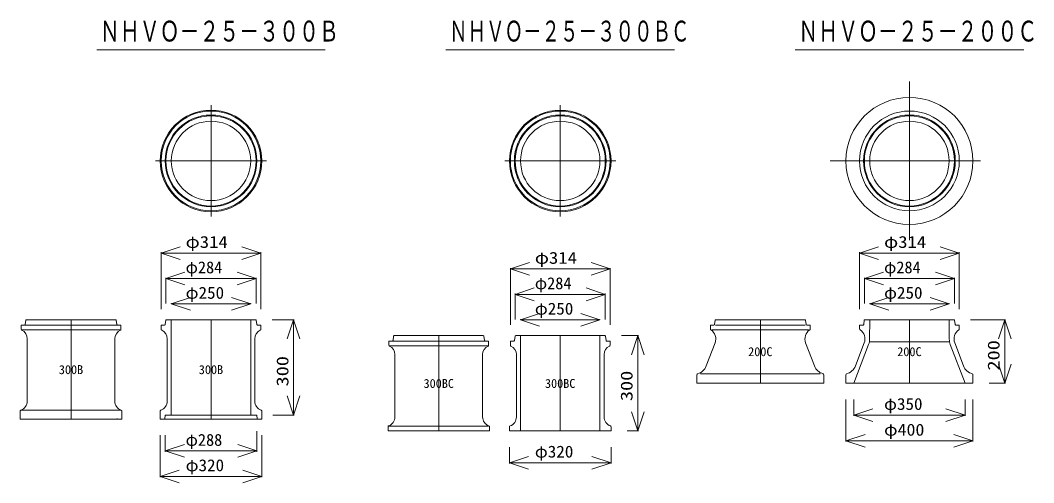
# Model space of a CAD drawing. Units: millimetres, scale not verified. Extents: x -6861 to 6861, y -3554 to 3095.
# Drawn here: x -6627 to -3434, y -562 to 894 of the extents above; entities that cross this region are included whole.
import ezdxf
from ezdxf.enums import TextEntityAlignment as Align

# ---------------------------------------------------------------- set-up
doc = ezdxf.new("R2010")
doc.units = ezdxf.units.MM
doc.header["$LTSCALE"] = 20
for name, color, linetype, lineweight in [('0-0_0', 7, 'Continuous', 18), ('0-3_TEMP', 3, 'Continuous', 18), ('0-4_細線', 7, 'Continuous', 18)]:
    doc.layers.add(name, color=color, linetype=linetype, lineweight=lineweight)
doc.layers.add('0-7_注釈', color=1, linetype='Continuous')
doc.styles.add('ＭＳ ゴシック', font='')
doc.styles.get('ＭＳ ゴシック').set_extended_font_data('MS Gothic')

msp = doc.modelspace()

# ---------------------------------------------------------------- linework, layer by layer
at = {"layer": '0-0_0'}
for p, q in [((-6385.84, 801.07), (-5665.84, 801.07)), ((-5285.84, 801.07), (-4565.84, 801.07)), ((-4185.84, 801.07), (-3465.84, 801.07)), ((-3825.84, 201.07), (-3825.84, 701.07)), ((-6025.84, 626.07), (-6025.84, 276.07)), ((-4925.84, 626.07), (-4925.84, 276.07)), ((-6200.84, 451.07), (-5850.84, 451.07)), ((-5100.84, 451.07), (-4750.84, 451.07)), ((-3601.73, 451.07), (-4075.84, 451.07)), ((-6182.84, 161.07), (-6122.84, 181.07)), ((-6182.84, -15.13), (-6182.84, 163.36)), ((-6182.84, 161.07), (-5868.84, 161.07)), ((-6182.84, 161.07), (-6122.84, 141.07)), ((-5868.84, 161.07), (-5928.84, 181.07)), ((-5868.84, 161.07), (-5928.84, 141.07)), ((-5868.84, -15.13), (-5868.84, 163.36)), ((-3982.84, 161.07), (-3922.84, 181.07)), ((-3982.84, -15.13), (-3982.84, 163.36)), ((-3982.84, 161.07), (-3668.84, 161.07)), ((-3982.84, 161.07), (-3922.84, 141.07)), ((-3668.84, 161.07), (-3728.84, 181.07)), ((-3668.84, 161.07), (-3728.84, 141.07)), ((-3668.84, -15.13), (-3668.84, 163.36)), ((-5082.84, 111.07), (-5022.84, 131.07)), ((-4768.84, 111.07), (-4828.84, 131.07)), ((-6167.84, 81.07), (-6107.84, 101.07)), ((-5883.84, 81.07), (-5943.84, 101.07)), ((-5082.84, -65.13), (-5082.84, 113.36)), ((-5082.84, 111.07), (-4768.84, 111.07)), ((-5082.84, 111.07), (-5022.84, 91.07)), ((-4768.84, 111.07), (-4828.84, 91.07)), ((-4768.84, -65.13), (-4768.84, 113.36)), ((-3967.84, 81.07), (-3907.84, 101.07)), ((-3683.84, 81.07), (-3743.84, 101.07)), ((-6167.84, 1.87), (-6167.84, 83.36)), ((-5883.84, 81.07), (-6167.84, 81.07)), ((-6167.84, 81.07), (-6107.84, 61.07)), ((-5883.84, 81.07), (-5943.84, 61.07)), ((-5883.84, 1.87), (-5883.84, 83.36)), ((-3967.84, 1.87), (-3967.84, 83.36)), ((-3967.84, 81.07), (-3683.84, 81.07)), ((-3967.84, 81.07), (-3907.84, 61.07)), ((-3683.84, 81.07), (-3743.84, 61.07)), ((-3683.84, 1.87), (-3683.84, 83.36)), ((-5067.84, 31.07), (-5007.84, 51.07)), ((-5067.84, -48.13), (-5067.84, 33.36)), ((-4783.84, 31.07), (-4843.84, 51.07)), ((-4783.84, -48.13), (-4783.84, 33.36)), ((-6150.84, 1.07), (-6090.84, 21.07)), ((-6150.84, 1.87), (-6150.84, 3.36)), ((-5900.84, 1.07), (-6150.84, 1.07)), ((-6150.84, 1.07), (-6090.84, -18.93)), ((-5900.84, 1.07), (-5960.84, 21.07)), ((-5900.84, 1.07), (-5960.84, -18.93)), ((-5900.84, 1.87), (-5900.84, 3.36)), ((-4783.84, 31.07), (-5067.84, 31.07)), ((-5067.84, 31.07), (-5007.84, 11.07)), ((-4783.84, 31.07), (-4843.84, 11.07)), ((-3950.84, 1.07), (-3890.84, 21.07)), ((-3950.84, 1.87), (-3950.84, 3.36)), ((-3700.84, 1.07), (-3950.84, 1.07)), ((-3950.84, 1.07), (-3890.84, -18.93)), ((-3700.84, 1.07), (-3760.84, 21.07)), ((-3700.84, 1.07), (-3760.84, -18.93)), ((-3700.84, 1.87), (-3700.84, 3.36)), ((-5050.84, -48.93), (-4990.84, -28.93)), ((-4800.84, -48.93), (-4860.84, -28.93)), ((-5833.04, -48.93), (-5763.56, -48.93)), ((-5765.84, -48.93), (-5785.84, -108.93)), ((-5765.84, -348.93), (-5765.84, -48.93)), ((-5765.84, -48.93), (-5745.84, -108.93)), ((-5050.84, -48.13), (-5050.84, -46.64)), ((-4800.84, -48.93), (-5050.84, -48.93)), ((-5050.84, -48.93), (-4990.84, -68.93)), ((-4800.84, -48.93), (-4860.84, -68.93)), ((-4800.84, -48.13), (-4800.84, -46.64)), ((-3633.04, -48.93), (-3523.56, -48.93)), ((-3525.84, -48.93), (-3545.84, -108.93)), ((-3525.84, -48.93), (-3525.84, -248.93)), ((-3525.84, -48.93), (-3505.84, -108.93)), ((-4733.04, -98.93), (-4679.59, -98.93)), ((-4681.87, -98.93), (-4701.87, -158.93)), ((-4681.87, -98.93), (-4681.87, -398.93)), ((-4681.87, -98.93), (-4661.87, -158.93)), ((-3525.84, -248.93), (-3545.84, -188.93)), ((-3525.84, -248.93), (-3505.84, -188.93)), ((-3575.04, -248.93), (-3523.56, -248.93)), ((-5765.84, -348.93), (-5785.84, -288.93)), ((-5765.84, -348.93), (-5745.84, -288.93)), ((-4025.84, -299.73), (-4025.84, -432.29)), ((-4000.84, -299.73), (-4000.84, -351.21)), ((-3650.84, -299.73), (-3650.84, -351.21)), ((-3625.84, -299.73), (-3625.84, -432.29)), ((-5831.04, -348.93), (-5763.56, -348.93)), ((-4681.87, -398.93), (-4701.87, -338.93)), ((-4681.87, -398.93), (-4661.87, -338.93)), ((-4000.84, -348.93), (-3940.84, -328.93)), ((-4000.84, -348.93), (-3650.84, -348.93)), ((-4000.84, -348.93), (-3940.84, -368.93)), ((-3650.84, -348.93), (-3710.84, -328.93)), ((-3650.84, -348.93), (-3710.84, -368.93)), ((-6185.84, -412.73), (-6185.84, -544.21)), ((-6169.84, -412.73), (-6169.84, -464.21)), ((-5881.84, -399.73), (-5881.84, -464.21)), ((-5865.84, -412.73), (-5865.84, -544.21)), ((-4715.04, -398.93), (-4679.59, -398.93)), ((-4025.84, -430.01), (-3965.84, -410.01)), ((-3625.84, -430.01), (-3685.84, -410.01)), ((-6169.84, -461.93), (-6109.84, -441.93)), ((-5881.84, -461.93), (-5941.84, -441.93)), ((-3625.84, -430.01), (-4025.84, -430.01)), ((-4025.84, -430.01), (-3965.84, -450.01)), ((-3625.84, -430.01), (-3685.84, -450.01)), ((-5881.84, -461.93), (-6169.84, -461.93)), ((-6169.84, -461.93), (-6109.84, -481.93)), ((-5881.84, -461.93), (-5941.84, -481.93)), ((-5085.84, -449.73), (-5085.84, -501.21)), ((-4765.84, -449.73), (-4765.84, -501.21)), ((-5085.84, -498.93), (-5025.84, -478.93)), ((-4765.84, -498.93), (-5085.84, -498.93)), ((-5085.84, -498.93), (-5025.84, -518.93)), ((-4765.84, -498.93), (-4825.84, -478.93)), ((-4765.84, -498.93), (-4825.84, -518.93)), ((-6185.84, -541.93), (-6125.84, -521.93)), ((-5865.84, -541.93), (-6185.84, -541.93)), ((-6185.84, -541.93), (-6125.84, -561.93)), ((-5865.84, -541.93), (-5925.84, -521.93)), ((-5865.84, -541.93), (-5925.84, -561.93))]:
    msp.add_line(p, q, dxfattribs=at)
for centre, radius in [((-3825.84, 451.07), 200), ((-6025.84, 451.07), 160), ((-6025.84, 451.07), 157), ((-4925.84, 451.07), 160), ((-4925.84, 451.07), 157), ((-3825.84, 451.07), 157), ((-6025.84, 451.07), 144.5), ((-6025.84, 451.07), 142), ((-6025.84, 451.07), 125), ((-4925.84, 451.07), 144.5), ((-4925.84, 451.07), 142), ((-4925.84, 451.07), 125), ((-3825.84, 451.07), 144.39), ((-3825.84, 451.07), 142), ((-3825.84, 451.07), 125)]:
    msp.add_circle(centre, radius, dxfattribs=at)
at = {"layer": '0-3_TEMP'}
for p, q in [((-6466.67, -48.93), (-6466.67, -361.93)), ((-6025.84, -48.93), (-6025.84, -361.93)), ((-4295.46, -48.93), (-4295.46, -248.93)), ((-3825.84, -48.93), (-3825.84, -248.93)), ((-5308.34, -98.93), (-5308.34, -398.93)), ((-4925.84, -98.93), (-4925.84, -398.93))]:
    msp.add_line(p, q, dxfattribs=at)
at = {"layer": '0-4_細線'}
for p, q in [((-6610.91, -64.22), (-6608.92, -50.64)), ((-6606.94, -48.93), (-6326.39, -48.93)), ((-6324.41, -50.64), (-6322.42, -64.22)), ((-6170.09, -64.22), (-6168.09, -50.64)), ((-6166.12, -48.93), (-5885.57, -48.93)), ((-6150.84, -48.93), (-6150.84, -348.93)), ((-5900.84, -48.93), (-5900.84, -348.93)), ((-5883.59, -50.64), (-5881.59, -64.22)), ((-4437.7, -50.65), (-4439.61, -64.21)), ((-4435.72, -48.93), (-4155.2, -48.93)), ((-4153.22, -50.65), (-4151.32, -64.21)), ((-3968.09, -50.65), (-3969.99, -64.21)), ((-3966.1, -48.93), (-3685.58, -48.93)), ((-3950.84, -48.93), (-3951.28, -109.92)), ((-3700.84, -48.93), (-3700.41, -109.92)), ((-3683.6, -50.65), (-3681.7, -64.21)), ((-6623.67, -65.93), (-6466.67, -65.93)), ((-6612.89, -65.93), (-6623.67, -65.93)), ((-6623.67, -78.96), (-6623.67, -65.93)), ((-6620.67, -80.93), (-6466.67, -80.93)), ((-6309.67, -65.93), (-6466.67, -65.93)), ((-6312.67, -80.93), (-6466.67, -80.93)), ((-6309.67, -65.93), (-6320.44, -65.93)), ((-6309.67, -65.93), (-6309.67, -78.96)), ((-6182.84, -78.96), (-6182.84, -65.93)), ((-6172.07, -65.93), (-6182.84, -65.93)), ((-5868.84, -65.93), (-5879.62, -65.93)), ((-5868.84, -65.93), (-5868.84, -78.96)), ((-4452.46, -65.93), (-4441.59, -65.93)), ((-4452.46, -65.93), (-4452.46, -77.93)), ((-4295.46, -80.93), (-4447.12, -80.93)), ((-4295.68, -65.93), (-4436.72, -65.93)), ((-4295.46, -80.93), (-4143.81, -80.93)), ((-4295.24, -65.93), (-4154.2, -65.93)), ((-4138.46, -65.93), (-4149.33, -65.93)), ((-4138.46, -65.93), (-4138.46, -77.93)), ((-3982.84, -65.93), (-3971.97, -65.93)), ((-3982.84, -65.93), (-3982.84, -77.93)), ((-3668.84, -65.93), (-3679.72, -65.93)), ((-3668.84, -65.93), (-3668.84, -77.93)), ((-6604.67, -305.01), (-6604.67, -108.84)), ((-6328.67, -108.84), (-6328.67, -305.01)), ((-6163.84, -305.01), (-6163.84, -108.84)), ((-5887.84, -108.84), (-5887.84, -305.01)), ((-5465.34, -115.93), (-5308.34, -115.93)), ((-5454.57, -115.93), (-5465.34, -115.93)), ((-5465.34, -128.96), (-5465.34, -115.93)), ((-5452.59, -114.22), (-5450.59, -100.64)), ((-5448.61, -98.93), (-5168.07, -98.93)), ((-5151.34, -115.93), (-5308.34, -115.93)), ((-5166.09, -100.64), (-5164.09, -114.22)), ((-5151.34, -115.93), (-5162.11, -115.93)), ((-5151.34, -115.93), (-5151.34, -128.96)), ((-5082.84, -128.96), (-5082.84, -115.93)), ((-5072.07, -115.93), (-5082.84, -115.93)), ((-5070.09, -114.22), (-5068.09, -100.64)), ((-5066.12, -98.93), (-4785.57, -98.93)), ((-5050.84, -98.93), (-5050.84, -398.93)), ((-4800.84, -98.93), (-4800.84, -398.93)), ((-4783.59, -100.64), (-4781.59, -114.22)), ((-4768.84, -115.93), (-4779.62, -115.93)), ((-4768.84, -115.93), (-4768.84, -128.96)), ((-4438.11, -121.81), (-4465.8, -194.52)), ((-4152.81, -121.81), (-4125.13, -194.52)), ((-3954.55, -127.35), (-4000.84, -248.93)), ((-3968.49, -121.81), (-3996.18, -194.52)), ((-3951.34, -118.93), (-3825.84, -118.93)), ((-3700.34, -118.93), (-3825.84, -118.93)), ((-3697.14, -127.35), (-3650.84, -248.93)), ((-3683.19, -121.81), (-3655.51, -194.52)), ((-5462.34, -130.93), (-5308.34, -130.93)), ((-5446.34, -355.01), (-5446.34, -158.84)), ((-5154.34, -130.93), (-5308.34, -130.93)), ((-5170.34, -158.84), (-5170.34, -355.01)), ((-5063.84, -355.01), (-5063.84, -158.84)), ((-4787.84, -158.84), (-4787.84, -355.01)), ((-4495.46, -221.93), (-4495.46, -248.93)), ((-4295.46, -218.93), (-4484.33, -218.93)), ((-4295.46, -218.93), (-4106.6, -218.93)), ((-4095.46, -221.93), (-4095.46, -248.93)), ((-3625.84, -221.93), (-3625.84, -248.93)), ((-4495.46, -248.93), (-4095.46, -248.93)), ((-6626.67, -361.93), (-6626.67, -336.13)), ((-6623.67, -333.93), (-6466.67, -333.93)), ((-6309.67, -333.93), (-6466.67, -333.93)), ((-6306.67, -336.13), (-6306.67, -361.93)), ((-6185.84, -361.93), (-6185.84, -336.13)), ((-6170.09, -350.65), (-6171.43, -360.21)), ((-6168.1, -348.93), (-6025.84, -348.93)), ((-5883.58, -348.93), (-6025.84, -348.93)), ((-5881.6, -350.65), (-5880.26, -360.21)), ((-5865.84, -336.13), (-5865.84, -361.93)), ((-6626.67, -361.93), (-6306.67, -361.93)), ((-6185.84, -361.93), (-5865.84, -361.93)), ((-5468.34, -398.93), (-5468.34, -386.13)), ((-5148.34, -398.93), (-5468.34, -398.93)), ((-5465.34, -383.93), (-5308.34, -383.93)), ((-5151.34, -383.93), (-5308.34, -383.93)), ((-5148.34, -386.13), (-5148.34, -398.93)), ((-5085.84, -398.93), (-5085.84, -386.13)), ((-4765.84, -398.93), (-5085.84, -398.93)), ((-4765.84, -386.13), (-4765.84, -398.93))]:
    msp.add_line(p, q, dxfattribs=at)
msp.add_lwpolyline([(-4025.84, -221.93), (-4025.84, -248.93), (-3625.84, -248.93)], dxfattribs=at)
for centre, radius, start, end in [((-6606.94, -50.93), 2, 90, 171.634), ((-6326.39, -50.93), 2, 8.366, 90), ((-6166.12, -50.93), 2, 90, 171.634), ((-5885.57, -50.93), 2, 8.366, 90), ((-4435.72, -50.93), 2, 90, 172), ((-4155.2, -50.93), 2, 8, 90), ((-3966.1, -50.93), 2, 90, 172), ((-3685.58, -50.93), 2, 8, 90), ((-6620.67, -78.96), 3, 180, 244.897), ((-6634.67, -108.84), 30, 0, 64.897), ((-6612.89, -63.93), 2, 270, 351.633), ((-6298.67, -108.84), 30, 115.103, 180), ((-6320.44, -63.93), 2, 188.367, 270), ((-6312.67, -78.96), 3, 295.103, 0), ((-6179.84, -78.96), 3, 180, 244.897), ((-6193.84, -108.84), 30, 0, 64.897), ((-6172.07, -63.93), 2, 270, 351.633), ((-5857.84, -108.84), 30, 115.103, 180), ((-5879.62, -63.93), 2, 188.367, 270), ((-5871.84, -78.96), 3, 295.103, 0), ((-4449.46, -77.93), 3, 180, 235.802), ((-4470.82, -109.36), 35, 339.155, 55.802), ((-4441.59, -63.93), 2, 270, 352.001), ((-4120.1, -109.36), 35, 124.198, 200.845), ((-4149.33, -63.93), 2, 187.999, 270), ((-4141.46, -77.93), 3, 304.198, 0), ((-3979.84, -77.93), 3, 180, 235.802), ((-4001.2, -109.36), 35, 339.155, 55.802), ((-3971.97, -63.93), 2, 270, 352.001), ((-3650.49, -109.36), 35, 124.198, 200.845), ((-3679.72, -63.93), 2, 187.999, 270), ((-3671.84, -77.93), 3, 304.198, 0), ((-5454.57, -113.93), 2, 270, 351.633), ((-5448.61, -100.93), 2, 90, 171.633), ((-5168.07, -100.93), 2, 8.367, 90), ((-5162.11, -113.93), 2, 188.367, 270), ((-5072.07, -113.93), 2, 270, 351.633), ((-5066.12, -100.93), 2, 90, 171.633), ((-4785.57, -100.93), 2, 8.367, 90), ((-4779.62, -113.93), 2, 188.367, 270), ((-4001.28, -109.56), 50, 339.155, 359.591), ((-3650.41, -109.56), 50, 180.409, 200.845), ((-5462.34, -128.96), 3, 180, 244.897), ((-5476.34, -158.84), 30, 0, 64.897), ((-5140.34, -158.84), 30, 115.103, 180), ((-5154.34, -128.96), 3, 295.103, 0), ((-5079.84, -128.96), 3, 180, 244.897), ((-5093.84, -158.84), 30, 0, 64.897), ((-4757.84, -158.84), 30, 115.103, 180), ((-4771.84, -128.96), 3, 295.103, 0), ((-4492.46, -221.93), 3, 104.429, 180), ((-4503.18, -180.28), 40, 284.429, 339.155), ((-4087.75, -180.28), 40, 200.845, 255.571), ((-4098.46, -221.93), 3, 0, 75.571), ((-4022.84, -221.93), 3, 104.429, 180), ((-4033.56, -180.28), 40, 284.429, 339.155), ((-3618.13, -180.28), 40, 200.845, 255.571), ((-3628.84, -221.93), 3, 0, 75.571), ((-6634.67, -305.01), 30, 289.471, 0), ((-6298.67, -305.01), 30, 180, 250.529), ((-6193.84, -305.01), 30, 289.471, 0), ((-5857.84, -305.01), 30, 180, 250.529), ((-6623.67, -336.13), 3, 109.47, 179.998), ((-6309.67, -336.13), 3, 0.002, 70.53), ((-6182.84, -336.13), 3, 109.47, 179.998), ((-6168.1, -350.93), 2, 90, 172.001), ((-5883.58, -350.93), 2, 7.999, 90), ((-5868.84, -336.13), 3, 0.002, 70.53), ((-6319.1, -359.93), 2, 187.999, 270), ((-5878.28, -359.93), 2, 187.999, 270), ((-5476.34, -355.01), 30, 289.471, 0), ((-5140.34, -355.01), 30, 180, 250.529), ((-5093.84, -355.01), 30, 289.471, 0), ((-4757.84, -355.01), 30, 180, 250.529), ((-5465.34, -386.13), 3, 109.47, 179.998), ((-5151.34, -386.13), 3, 0.002, 70.53), ((-5082.84, -386.13), 3, 109.47, 179.998), ((-4768.84, -386.13), 3, 0.002, 70.53)]:
    msp.add_arc(centre, radius, start, end, dxfattribs=at)

# ---------------------------------------------------------------- texts
at = {"layer": '0-0_0', "style": 'ＭＳ ゴシック'}
for s, height, width, p in [('ＮＨＶＯ－２５－３００Ｂ', 65.69, 0.7, (-6375.84, 807.11)), ('ＮＨＶＯ－２５－３００ＢＣ', 65.69, 0.65, (-5275.84, 807.11)), ('ＮＨＶＯ－２５－２００Ｃ', 65.69, 0.7, (-4175.84, 807.11)), ('φ314', 37.54, 1.15, (-6105.84, 165.95)), ('φ314', 37.54, 1.15, (-3905.84, 165.95)), ('φ314', 37.54, 1.15, (-5005.84, 115.95)), ('φ250', 37.54, 1.05, (-6105.84, 5.95)), ('φ250', 37.54, 1.05, (-3905.84, 5.95)), ('φ250', 37.54, 1.05, (-5005.84, -44.05)), ('φ350', 37.54, 1.05, (-3905.84, -344.05)), ('φ400', 37.54, 1.1, (-3905.84, -425.13)), ('φ320', 37.54, 1.05, (-5005.84, -494.05)), ('φ320', 37.54, 1.05, (-6105.84, -537.05))]:
    msp.add_text(s, height=height, dxfattribs=dict(at, width=width)).set_placement(p, align=Align.BOTTOM_LEFT)
for s, p in [('φ284', (-6105.84, 85.95)), ('φ284', (-3905.84, 85.95)), ('φ284', (-5005.84, 35.95)), ('φ288', (-6105.84, -457.05))]:
    msp.add_text(s, height=37.54, dxfattribs=at).set_placement(p, align=Align.BOTTOM_LEFT)
at = {"layer": '0-0_0', "style": 'ＭＳ ゴシック', "width": 1.25}
for s, p in [('200', (-3530.72, -208.93)), ('300', (-5770.72, -258.93)), ('300', (-4686.75, -305.08))]:
    msp.add_text(s, height=37.54, rotation=90, dxfattribs=at).set_placement(p, align=Align.BOTTOM_LEFT)
at = {"layer": '0-7_注釈', "style": 'ＭＳ ゴシック'}
for s, p in [('200C', (-4333.86, -171.97)), ('200C', (-3864.24, -171.97)), ('300B', (-6505.07, -228.47)), ('300B', (-6064.24, -228.47)), ('300BC', (-5356.34, -271.97)), ('300BC', (-4973.84, -271.97))]:
    msp.add_text(s, height=28.15, dxfattribs=at).set_placement(p, align=Align.BOTTOM_LEFT)

doc.saveas('drawing.dxf')
